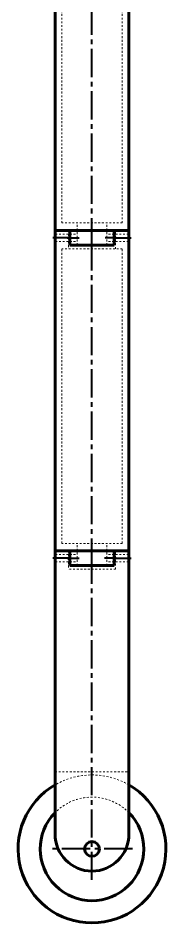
# Model space of a CAD drawing. Header units: millimetres. Extents: x 4 to 56, y -68 to 57.
# Drawn here: x 3.8 to 13.8, y -68.2 to -7.1 of the extents above; entities that cross this region are included whole.
import ezdxf

# ---------------------------------------------------------------- set-up
doc = ezdxf.new("R2010")
doc.units = ezdxf.units.MM
doc.header["$LTSCALE"] = 0.1
doc.linetypes.add('CENTRO2', pattern=[28.575, 19.05, -3.175, 3.175, -3.175])
doc.linetypes.add('JIS_02_1.2', pattern=[2.5, 1.25, -1.25])
for name, color, linetype, lineweight in [('Aristas Ocultas', 1, 'JIS_02_1.2', 20), ('Contorno', 5, 'Continuous', 60), ('Ejes', 3, 'CENTRO2', 40)]:
    doc.layers.add(name, color=color, linetype=linetype, lineweight=lineweight)

msp = doc.modelspace()

# ---------------------------------------------------------------- linework, layer by layer
at = {"layer": 'Aristas Ocultas'}
for p, q in [((6.782, -20.907), (6.782, -1.011)), ((10.882, -20.907), (10.882, -1.007)), ((10.882, -20.907), (6.782, -20.907)), ((7.832, -22.407), (7.832, -20.907)), ((9.832, -22.407), (9.832, -20.907)), ((7.232, -21.657), (6.332, -21.657)), ((7.232, -21.407), (7.232, -22.661)), ((7.332, -21.657), (7.832, -21.657)), ((10.332, -21.657), (9.832, -21.657)), ((10.432, -22.657), (10.432, -21.407)), ((10.432, -21.657), (11.332, -21.657)), ((7.232, -22.157), (6.332, -22.157)), ((7.332, -22.157), (7.832, -22.157)), ((10.332, -22.157), (9.832, -22.157)), ((10.432, -22.157), (11.332, -22.157)), ((10.882, -22.657), (6.782, -22.661)), ((6.782, -42.557), (6.782, -22.661)), ((10.882, -42.557), (10.882, -22.657)), ((10.882, -42.557), (6.782, -42.557)), ((7.832, -44.057), (7.832, -42.557)), ((9.832, -44.057), (9.832, -42.557)), ((7.232, -43.307), (6.332, -43.307)), ((7.232, -43.057), (7.232, -44.311)), ((7.332, -43.307), (7.832, -43.307)), ((10.332, -43.307), (9.832, -43.307)), ((10.432, -44.307), (10.432, -43.057)), ((10.432, -43.307), (11.332, -43.307)), ((7.232, -43.807), (6.332, -43.807)), ((7.332, -43.807), (7.832, -43.807)), ((10.332, -43.807), (9.832, -43.807)), ((10.432, -43.807), (11.332, -43.807)), ((10.432, -44.307), (7.232, -44.311)), ((6.332, -58.007), (11.332, -58.007))]:
    msp.add_line(p, q, dxfattribs=at)
for radius, start, end in [(5, 60, 120), (3.5, 44.41531, 135.58469)]:
    msp.add_arc((8.832, -63.207), radius, start, end, dxfattribs=at)
at = {"layer": 'Contorno'}
for p, q in [((6.332, 0.243), (6.332, -21.407)), ((11.332, 0.243), (11.332, -21.407)), ((6.332, -21.407), (7.332, -21.407)), ((6.332, -21.407), (7.232, -21.407)), ((6.332, -21.407), (6.332, -43.057)), ((7.232, -21.407), (10.432, -21.407)), ((7.332, -21.407), (7.332, -22.407)), ((7.332, -21.407), (10.332, -21.407)), ((10.332, -22.407), (10.332, -21.407)), ((10.332, -21.407), (11.332, -21.407)), ((10.432, -21.407), (11.332, -21.407)), ((11.332, -21.407), (11.332, -43.057)), ((7.332, -22.407), (10.332, -22.407)), ((6.332, -43.057), (7.332, -43.057)), ((6.332, -43.057), (7.232, -43.057)), ((6.332, -43.057), (6.332, -62.207)), ((7.232, -43.057), (10.432, -43.057)), ((7.332, -43.057), (7.332, -44.057)), ((7.332, -43.057), (10.332, -43.057)), ((10.332, -44.057), (10.332, -43.057)), ((10.332, -43.057), (11.332, -43.057)), ((10.432, -43.057), (11.332, -43.057)), ((11.332, -43.057), (11.332, -62.207)), ((7.332, -44.057), (10.332, -44.057))]:
    msp.add_line(p, q, dxfattribs=at)
msp.add_circle((8.832, -63.207), 0.5, dxfattribs=at)
for centre, radius, start, end in [((8.832, -63.207), 5, 120, 60), ((8.832, -63.207), 3.5, 135.58469, 44.41531), ((8.832, -62.207), 2.5, 180, 0)]:
    msp.add_arc(centre, radius, start, end, dxfattribs=at)
at = {"layer": 'Ejes'}
for p, q in [((8.832, -22.479), (8.832, 0.448)), ((8.832, -44.129), (8.832, -21.202)), ((7.357, -21.907), (6.176, -21.907)), ((7.146, -21.907), (7.971, -21.907)), ((10.476, -21.907), (9.718, -21.907)), ((10.295, -21.907), (11.492, -21.907)), ((8.832, -65.299), (8.832, -42.783)), ((7.357, -43.557), (6.176, -43.557)), ((7.146, -43.557), (7.967, -43.557)), ((10.476, -43.557), (9.671, -43.557)), ((10.295, -43.557), (11.492, -43.557)), ((11.562, -63.207), (6.102, -63.207))]:
    msp.add_line(p, q, dxfattribs=at)

doc.saveas('drawing.dxf')
